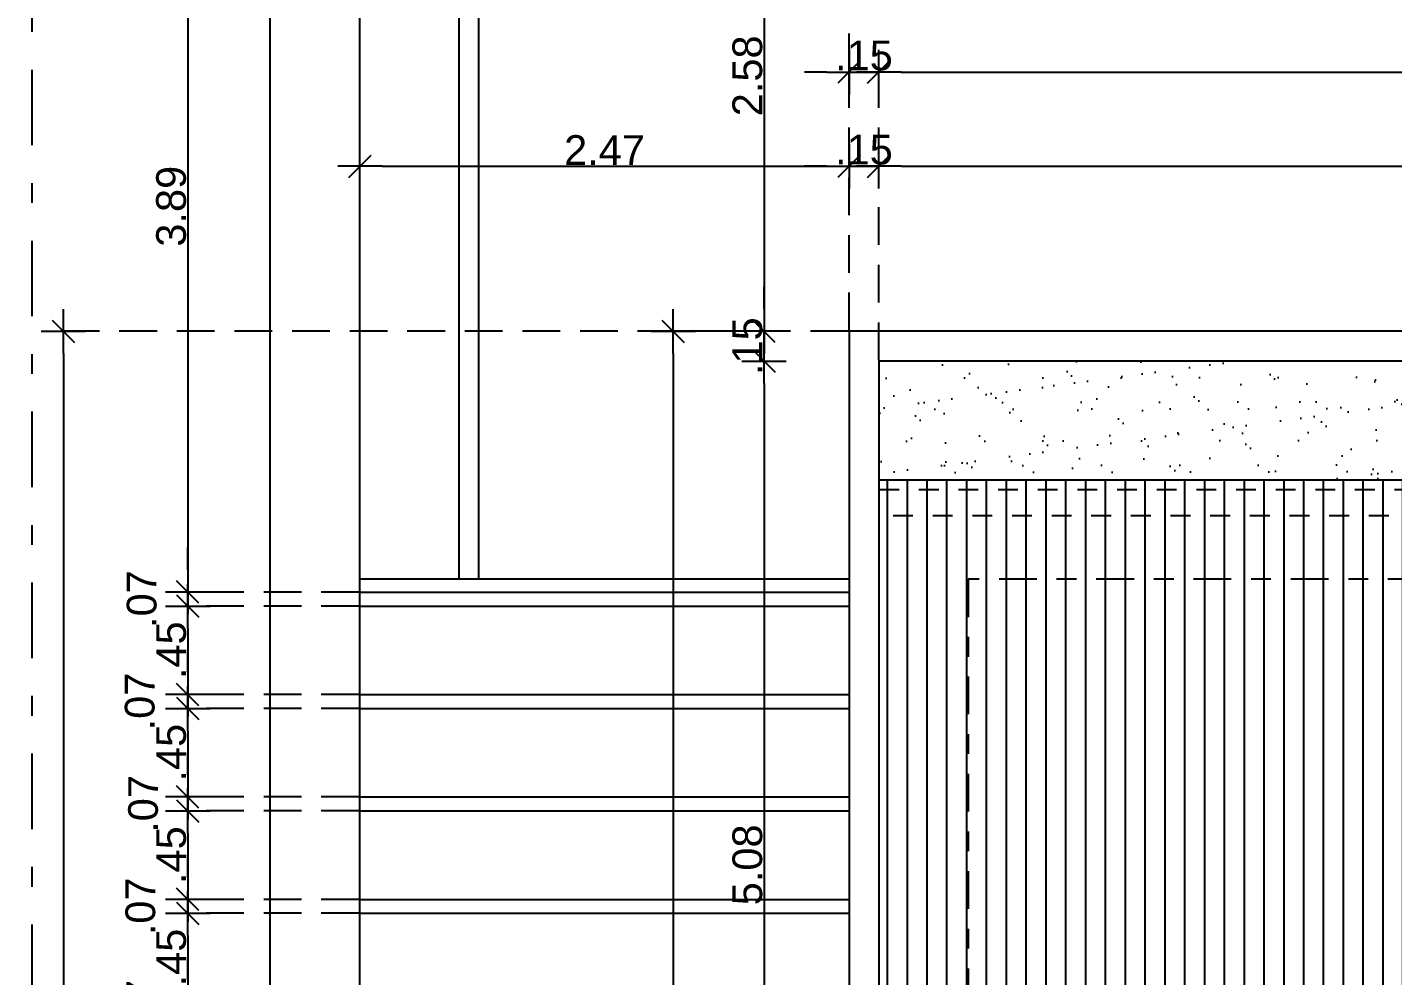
# Model space of a CAD drawing. Header units: millimetres. Extents: x 1974 to 2225, y 1614 to 1800.
# Drawn here: x 2056.56 to 2063.45, y 1639.97 to 1644.76 of the extents above; entities that cross this region are included whole.
import ezdxf

# ---------------------------------------------------------------- set-up
doc = ezdxf.new("R2010")
doc.units = ezdxf.units.MM
doc.header["$LTSCALE"] = 0.03
doc.header["$PDMODE"] = 34
doc.linetypes.add('DASHDOT', pattern=[25.4, 12.7, -6.35, 0, -6.35])
doc.linetypes.add('HIDDEN', pattern=[9.525, 6.35, -3.175])
for name, color, linetype in [('COTA', 250, 'Continuous'), ('PL250', 250, 'Continuous'), ('PL251', 251, 'Continuous'), ('PL5', 5, 'Continuous'), ('PL6', 6, 'Continuous'), ('Projeção', 250, 'HIDDEN')]:
    doc.layers.add(name, color=color, linetype=linetype)
doc.styles.get("Standard").update_dxf_attribs({"font": 'arial.ttf'})
doc.dimstyles.new('TICK01', dxfattribs={"dimscale": 0, "dimtxt": 2, "dimasz": 1.5, "dimexe": 0.18, "dimexo": 0.06, "dimgap": 0.09, "dimtad": 1, "dimzin": 4, "dimdsep": 46, "dimtxsty": 'Standard', "dimblk": 'TICK1', "dimcen": 0.09, "dimclrd": 256, "dimclre": 256, "dimclrt": 4, "dimaunit": 1, "dimadec": 0, "dimazin": 0, "dimtfac": 1, "dimtix": 1, "dimtmove": 2, "dimatfit": 3, "dimldrblk": 'TICK1', "dimfxl": 1, "dimtolj": 1, "dimtzin": 12, "dimarcsym": 0})

# ---------------------------------------------------------------- blocks, each defined once
blk = doc.blocks.new('TICK1')
for p, q in [((0, 1), (0, -1)), ((-1, 0), (1, 0)), ((0.5, 0.5), (-0.5, -0.5))]:
    blk.add_line(p, q)
blk = doc.blocks.new('*D64')
at = {"layer": 'COTA', "linetype": 'HIDDEN', "lineweight": -2, "transparency": 16777216}
for p, q in [((2058.2391, 1641.9779), (2058.2391, 1644.0688)), ((2060.7061, 1643.2279), (2060.7061, 1644.0688))]:
    blk.add_line(p, q, dxfattribs=at)
at = {"layer": 'COTA', "lineweight": -2, "transparency": 16777216}
blk.add_line((2058.3516, 1644.0553), (2060.5936, 1644.0553), dxfattribs=at)
at = {"layer": 'DEFPOINTS', "color": 0, "transparency": 16777216}
for p in [(2060.7061, 1644.0553), (2060.7061, 1643.2234), (2058.2391, 1641.9734)]:
    blk.add_point(p, dxfattribs=at)
at = {"layer": 'COTA', "lineweight": -2, "transparency": 16777216, "xscale": 0.112499999905691, "yscale": 0.112499999905691, "zscale": 0.112499999905691, "rotation": 180}
blk.add_blockref('TICK1', (2058.2391, 1644.0553), dxfattribs=at)
at = {"layer": 'COTA', "lineweight": -2, "transparency": 16777216, "xscale": 0.112499999905691, "yscale": 0.112499999905691, "zscale": 0.112499999905691}
blk.add_blockref('TICK1', (2060.7061, 1644.0553), dxfattribs=at)
at = {"layer": 'COTA', "color": 4, "transparency": 16777216, "insert": (2059.4726, 1644.1373), "char_height": 0.15, "attachment_point": 5}
blk.add_mtext('\\A1;2.47', dxfattribs=at)
blk = doc.blocks.new('*D65')
at = {"layer": 'COTA', "lineweight": -2, "transparency": 16777216}
for p, q in [((2060.5936, 1644.0553), (2060.4811, 1644.0553)), ((2060.7061, 1644.0553), (2060.8561, 1644.0553)), ((2060.9686, 1644.0553), (2061.0811, 1644.0553))]:
    blk.add_line(p, q, dxfattribs=at)
at = {"layer": 'COTA', "linetype": 'HIDDEN', "lineweight": -2, "transparency": 16777216}
for p, q in [((2060.7061, 1643.2279), (2060.7061, 1644.0688)), ((2060.8561, 1643.0779), (2060.8561, 1644.0688))]:
    blk.add_line(p, q, dxfattribs=at)
at = {"layer": 'DEFPOINTS', "color": 0, "transparency": 16777216}
for p in [(2060.8561, 1644.0553), (2060.7061, 1643.2234), (2060.8561, 1643.0734)]:
    blk.add_point(p, dxfattribs=at)
at = {"layer": 'COTA', "lineweight": -2, "transparency": 16777216, "xscale": 0.112499999905691, "yscale": 0.112499999905691, "zscale": 0.112499999905691}
blk.add_blockref('TICK1', (2060.7061, 1644.0553), dxfattribs=at)
at = {"layer": 'COTA', "lineweight": -2, "transparency": 16777216, "xscale": 0.112499999905691, "yscale": 0.112499999905691, "zscale": 0.112499999905691, "rotation": 180}
blk.add_blockref('TICK1', (2060.8561, 1644.0553), dxfattribs=at)
at = {"layer": 'COTA', "color": 4, "transparency": 16777216, "insert": (2060.7811, 1644.1386), "char_height": 0.15, "attachment_point": 5}
blk.add_mtext('\\A1;.15', dxfattribs=at)
blk = doc.blocks.new('*D66')
at = {"layer": 'COTA', "linetype": 'HIDDEN', "lineweight": -2, "transparency": 16777216}
for p, q in [((2060.8561, 1643.0779), (2060.8561, 1644.0688)), ((2067.5581, 1642.4279), (2067.5581, 1644.0688))]:
    blk.add_line(p, q, dxfattribs=at)
at = {"layer": 'COTA', "lineweight": -2, "transparency": 16777216}
blk.add_line((2060.9686, 1644.0553), (2067.4456, 1644.0553), dxfattribs=at)
at = {"layer": 'DEFPOINTS', "color": 0, "transparency": 16777216}
for p in [(2067.5581, 1644.0553), (2060.8561, 1643.0734), (2067.5581, 1642.4234)]:
    blk.add_point(p, dxfattribs=at)
at = {"layer": 'COTA', "lineweight": -2, "transparency": 16777216, "xscale": 0.112499999905691, "yscale": 0.112499999905691, "zscale": 0.112499999905691, "rotation": 180}
blk.add_blockref('TICK1', (2060.8561, 1644.0553), dxfattribs=at)
at = {"layer": 'COTA', "lineweight": -2, "transparency": 16777216, "xscale": 0.112499999905691, "yscale": 0.112499999905691, "zscale": 0.112499999905691}
blk.add_blockref('TICK1', (2067.5581, 1644.0553), dxfattribs=at)
at = {"layer": 'COTA', "color": 4, "transparency": 16777216, "insert": (2064.2071, 1644.1386), "char_height": 0.15, "attachment_point": 5}
blk.add_mtext('\\A1;6.70', dxfattribs=at)
blk = doc.blocks.new('*D69')
at = {"layer": 'COTA', "lineweight": -2, "transparency": 16777216}
for p, q in [((2060.5936, 1644.53), (2060.4811, 1644.53)), ((2060.7061, 1644.53), (2060.8561, 1644.53)), ((2060.9686, 1644.53), (2061.0811, 1644.53))]:
    blk.add_line(p, q, dxfattribs=at)
at = {"layer": 'COTA', "linetype": 'HIDDEN', "lineweight": -2, "transparency": 16777216}
for p, q in [((2060.7061, 1644.0598), (2060.7061, 1644.5435)), ((2060.8561, 1644.0598), (2060.8561, 1644.5435))]:
    blk.add_line(p, q, dxfattribs=at)
at = {"layer": 'DEFPOINTS', "color": 0, "transparency": 16777216}
for p in [(2060.8561, 1644.53), (2060.7061, 1644.0553), (2060.8561, 1644.0553)]:
    blk.add_point(p, dxfattribs=at)
at = {"layer": 'COTA', "lineweight": -2, "transparency": 16777216, "xscale": 0.112499999905691, "yscale": 0.112499999905691, "zscale": 0.112499999905691}
blk.add_blockref('TICK1', (2060.7061, 1644.53), dxfattribs=at)
at = {"layer": 'COTA', "lineweight": -2, "transparency": 16777216, "xscale": 0.112499999905691, "yscale": 0.112499999905691, "zscale": 0.112499999905691, "rotation": 180}
blk.add_blockref('TICK1', (2060.8561, 1644.53), dxfattribs=at)
at = {"layer": 'COTA', "color": 4, "transparency": 16777216, "insert": (2060.7811, 1644.6133), "char_height": 0.15, "attachment_point": 5}
blk.add_mtext('\\A1;.15', dxfattribs=at)
blk = doc.blocks.new('*D70')
at = {"layer": 'COTA', "linetype": 'HIDDEN', "lineweight": -2, "transparency": 16777216}
for p, q in [((2060.8561, 1644.0598), (2060.8561, 1644.5435)), ((2068.2081, 1644.0598), (2068.2081, 1644.5435))]:
    blk.add_line(p, q, dxfattribs=at)
at = {"layer": 'COTA', "lineweight": -2, "transparency": 16777216}
blk.add_line((2060.9686, 1644.53), (2068.0956, 1644.53), dxfattribs=at)
at = {"layer": 'DEFPOINTS', "color": 0, "transparency": 16777216}
for p in [(2068.2081, 1644.53), (2060.8561, 1644.0553), (2068.2081, 1644.0553)]:
    blk.add_point(p, dxfattribs=at)
at = {"layer": 'COTA', "lineweight": -2, "transparency": 16777216, "xscale": 0.112499999905691, "yscale": 0.112499999905691, "zscale": 0.112499999905691, "rotation": 180}
blk.add_blockref('TICK1', (2060.8561, 1644.53), dxfattribs=at)
at = {"layer": 'COTA', "lineweight": -2, "transparency": 16777216, "xscale": 0.112499999905691, "yscale": 0.112499999905691, "zscale": 0.112499999905691}
blk.add_blockref('TICK1', (2068.2081, 1644.53), dxfattribs=at)
at = {"layer": 'COTA', "color": 4, "transparency": 16777216, "insert": (2064.5321, 1644.6134), "char_height": 0.15, "attachment_point": 5}
blk.add_mtext('\\A1;7.35', dxfattribs=at)
blk = doc.blocks.new('*D72')
at = {"layer": 'COTA', "linetype": 'HIDDEN', "lineweight": -2, "transparency": 16777216}
for p, q in [((2060.7061, 1644.5345), (2060.7061, 1644.9733)), ((2068.3581, 1644.5345), (2068.3581, 1644.9733))]:
    blk.add_line(p, q, dxfattribs=at)
at = {"layer": 'COTA', "lineweight": -2, "transparency": 16777216}
blk.add_line((2060.8186, 1644.9598), (2068.2456, 1644.9598), dxfattribs=at)
at = {"layer": 'DEFPOINTS', "color": 0, "transparency": 16777216}
for p in [(2068.3581, 1644.9598), (2060.7061, 1644.53), (2068.3581, 1644.53)]:
    blk.add_point(p, dxfattribs=at)
at = {"layer": 'COTA', "lineweight": -2, "transparency": 16777216, "xscale": 0.112499999905691, "yscale": 0.112499999905691, "zscale": 0.112499999905691, "rotation": 180}
blk.add_blockref('TICK1', (2060.7061, 1644.9598), dxfattribs=at)
at = {"layer": 'COTA', "lineweight": -2, "transparency": 16777216, "xscale": 0.112499999905691, "yscale": 0.112499999905691, "zscale": 0.112499999905691}
blk.add_blockref('TICK1', (2068.3581, 1644.9598), dxfattribs=at)
at = {"layer": 'COTA', "color": 4, "transparency": 16777216, "insert": (2064.5321, 1645.0432), "char_height": 0.15, "attachment_point": 5}
blk.add_mtext('\\A1;7.65', dxfattribs=at)
blk = doc.blocks.new('*D122')
at = {"layer": 'COTA', "linetype": 'HIDDEN', "lineweight": -2, "transparency": 16777216}
for p, q in [((2058.2346, 1645.7994), (2057.357, 1645.7994)), ((2058.2346, 1641.9084), (2057.357, 1641.9084))]:
    blk.add_line(p, q, dxfattribs=at)
at = {"layer": 'COTA', "lineweight": -2, "transparency": 16777216}
blk.add_line((2057.3705, 1645.6869), (2057.3705, 1642.0209), dxfattribs=at)
at = {"layer": 'DEFPOINTS', "color": 0, "transparency": 16777216}
for p in [(2058.2391, 1645.7994), (2057.3705, 1641.9084), (2058.2391, 1641.9084)]:
    blk.add_point(p, dxfattribs=at)
at = {"layer": 'COTA', "lineweight": -2, "transparency": 16777216, "xscale": 0.112499999905691, "yscale": 0.112499999905691, "zscale": 0.112499999905691}
for p, rotation in [((2057.3705, 1645.7994), 90), ((2057.3705, 1641.9084), 270)]:
    blk.add_blockref('TICK1', p, dxfattribs=dict(at, rotation=rotation))
at = {"layer": 'COTA', "color": 4, "transparency": 16777216, "insert": (2057.2871, 1643.8539), "char_height": 0.15, "attachment_point": 5, "rotation": 90}
blk.add_mtext('\\A1;3.89', dxfattribs=at)
blk = doc.blocks.new('*D123')
at = {"layer": 'COTA', "lineweight": -2, "transparency": 16777216}
for p, q in [((2057.3705, 1642.0209), (2057.3705, 1642.1334)), ((2057.3705, 1641.9084), (2057.3705, 1641.8384)), ((2057.3705, 1641.7259), (2057.3705, 1641.6134))]:
    blk.add_line(p, q, dxfattribs=at)
at = {"layer": 'COTA', "linetype": 'HIDDEN', "lineweight": -2, "transparency": 16777216}
for p, q in [((2058.2346, 1641.9084), (2057.357, 1641.9084)), ((2058.2346, 1641.8384), (2057.357, 1641.8384))]:
    blk.add_line(p, q, dxfattribs=at)
at = {"layer": 'DEFPOINTS', "color": 0, "transparency": 16777216}
for p in [(2058.2391, 1641.9084), (2057.3705, 1641.8384), (2058.2391, 1641.8384)]:
    blk.add_point(p, dxfattribs=at)
at = {"layer": 'COTA', "lineweight": -2, "transparency": 16777216, "xscale": 0.112499999905691, "yscale": 0.112499999905691, "zscale": 0.112499999905691}
for p, rotation in [((2057.3705, 1641.9084), 270), ((2057.3705, 1641.8384), 90)]:
    blk.add_blockref('TICK1', p, dxfattribs=dict(at, rotation=rotation))
at = {"layer": 'COTA', "color": 4, "transparency": 16777216, "insert": (2057.1387, 1641.8734), "char_height": 0.15, "attachment_point": 5, "rotation": 90}
blk.add_mtext('\\A1;.07', dxfattribs=at)
blk = doc.blocks.new('*D124')
at = {"layer": 'COTA', "linetype": 'HIDDEN', "lineweight": -2, "transparency": 16777216}
for p, q in [((2058.2346, 1641.8384), (2057.357, 1641.8384)), ((2058.2346, 1641.392), (2057.357, 1641.392))]:
    blk.add_line(p, q, dxfattribs=at)
at = {"layer": 'COTA', "lineweight": -2, "transparency": 16777216}
blk.add_line((2057.3705, 1641.7259), (2057.3705, 1641.5045), dxfattribs=at)
at = {"layer": 'DEFPOINTS', "color": 0, "transparency": 16777216}
for p in [(2058.2391, 1641.8384), (2057.3705, 1641.392), (2058.2391, 1641.392)]:
    blk.add_point(p, dxfattribs=at)
at = {"layer": 'COTA', "lineweight": -2, "transparency": 16777216, "xscale": 0.112499999905691, "yscale": 0.112499999905691, "zscale": 0.112499999905691}
for p, rotation in [((2057.3705, 1641.8384), 90), ((2057.3705, 1641.392), 270)]:
    blk.add_blockref('TICK1', p, dxfattribs=dict(at, rotation=rotation))
at = {"layer": 'COTA', "color": 4, "transparency": 16777216, "insert": (2057.2875, 1641.6152), "char_height": 0.15, "attachment_point": 5, "rotation": 90}
blk.add_mtext('\\A1;.45', dxfattribs=at)
blk = doc.blocks.new('*D125')
at = {"layer": 'COTA', "lineweight": -2, "transparency": 16777216}
for p, q in [((2057.3705, 1641.5045), (2057.3705, 1641.617)), ((2057.3705, 1641.392), (2057.3705, 1641.322)), ((2057.3705, 1641.2095), (2057.3705, 1641.097))]:
    blk.add_line(p, q, dxfattribs=at)
at = {"layer": 'COTA', "linetype": 'HIDDEN', "lineweight": -2, "transparency": 16777216}
for p, q in [((2058.2346, 1641.392), (2057.357, 1641.392)), ((2058.2346, 1641.322), (2057.357, 1641.322))]:
    blk.add_line(p, q, dxfattribs=at)
at = {"layer": 'DEFPOINTS', "color": 0, "transparency": 16777216}
for p in [(2058.2391, 1641.392), (2057.3705, 1641.322), (2058.2391, 1641.322)]:
    blk.add_point(p, dxfattribs=at)
at = {"layer": 'COTA', "lineweight": -2, "transparency": 16777216, "xscale": 0.112499999905691, "yscale": 0.112499999905691, "zscale": 0.112499999905691}
for p, rotation in [((2057.3705, 1641.392), 270), ((2057.3705, 1641.322), 90)]:
    blk.add_blockref('TICK1', p, dxfattribs=dict(at, rotation=rotation))
at = {"layer": 'COTA', "color": 4, "transparency": 16777216, "insert": (2057.1289, 1641.357), "char_height": 0.15, "attachment_point": 5, "rotation": 90}
blk.add_mtext('\\A1;.07', dxfattribs=at)
blk = doc.blocks.new('*D126')
at = {"layer": 'COTA', "linetype": 'HIDDEN', "lineweight": -2, "transparency": 16777216}
for p, q in [((2058.2346, 1641.322), (2057.357, 1641.322)), ((2058.2346, 1640.8756), (2057.357, 1640.8756))]:
    blk.add_line(p, q, dxfattribs=at)
at = {"layer": 'COTA', "lineweight": -2, "transparency": 16777216}
blk.add_line((2057.3705, 1641.2095), (2057.3705, 1640.9881), dxfattribs=at)
at = {"layer": 'DEFPOINTS', "color": 0, "transparency": 16777216}
for p in [(2058.2391, 1641.322), (2057.3705, 1640.8756), (2058.2391, 1640.8756)]:
    blk.add_point(p, dxfattribs=at)
at = {"layer": 'COTA', "lineweight": -2, "transparency": 16777216, "xscale": 0.112499999905691, "yscale": 0.112499999905691, "zscale": 0.112499999905691}
for p, rotation in [((2057.3705, 1641.322), 90), ((2057.3705, 1640.8756), 270)]:
    blk.add_blockref('TICK1', p, dxfattribs=dict(at, rotation=rotation))
at = {"layer": 'COTA', "color": 4, "transparency": 16777216, "insert": (2057.2875, 1641.0988), "char_height": 0.15, "attachment_point": 5, "rotation": 90}
blk.add_mtext('\\A1;.45', dxfattribs=at)
blk = doc.blocks.new('*D127')
at = {"layer": 'COTA', "lineweight": -2, "transparency": 16777216}
for p, q in [((2057.3705, 1640.9881), (2057.3705, 1641.1006)), ((2057.3705, 1640.8756), (2057.3705, 1640.8056)), ((2057.3705, 1640.6931), (2057.3705, 1640.5806))]:
    blk.add_line(p, q, dxfattribs=at)
at = {"layer": 'COTA', "linetype": 'HIDDEN', "lineweight": -2, "transparency": 16777216}
for p, q in [((2058.2346, 1640.8756), (2057.357, 1640.8756)), ((2058.2346, 1640.8056), (2057.357, 1640.8056))]:
    blk.add_line(p, q, dxfattribs=at)
at = {"layer": 'DEFPOINTS', "color": 0, "transparency": 16777216}
for p in [(2058.2391, 1640.8756), (2057.3705, 1640.8056), (2058.2391, 1640.8056)]:
    blk.add_point(p, dxfattribs=at)
at = {"layer": 'COTA', "lineweight": -2, "transparency": 16777216, "xscale": 0.112499999905691, "yscale": 0.112499999905691, "zscale": 0.112499999905691}
for p, rotation in [((2057.3705, 1640.8756), 270), ((2057.3705, 1640.8056), 90)]:
    blk.add_blockref('TICK1', p, dxfattribs=dict(at, rotation=rotation))
at = {"layer": 'COTA', "color": 4, "transparency": 16777216, "insert": (2057.1459, 1640.8406), "char_height": 0.15, "attachment_point": 5, "rotation": 90}
blk.add_mtext('\\A1;.07', dxfattribs=at)
blk = doc.blocks.new('*D128')
at = {"layer": 'COTA', "linetype": 'HIDDEN', "lineweight": -2, "transparency": 16777216}
for p, q in [((2058.2346, 1640.8056), (2057.357, 1640.8056)), ((2058.2346, 1640.3592), (2057.357, 1640.3592))]:
    blk.add_line(p, q, dxfattribs=at)
at = {"layer": 'COTA', "lineweight": -2, "transparency": 16777216}
blk.add_line((2057.3705, 1640.6931), (2057.3705, 1640.4717), dxfattribs=at)
at = {"layer": 'DEFPOINTS', "color": 0, "transparency": 16777216}
for p in [(2058.2391, 1640.8056), (2057.3705, 1640.3592), (2058.2391, 1640.3592)]:
    blk.add_point(p, dxfattribs=at)
at = {"layer": 'COTA', "lineweight": -2, "transparency": 16777216, "xscale": 0.112499999905691, "yscale": 0.112499999905691, "zscale": 0.112499999905691}
for p, rotation in [((2057.3705, 1640.8056), 90), ((2057.3705, 1640.3592), 270)]:
    blk.add_blockref('TICK1', p, dxfattribs=dict(at, rotation=rotation))
at = {"layer": 'COTA', "color": 4, "transparency": 16777216, "insert": (2057.2875, 1640.5824), "char_height": 0.15, "attachment_point": 5, "rotation": 90}
blk.add_mtext('\\A1;.45', dxfattribs=at)
blk = doc.blocks.new('*D129')
at = {"layer": 'COTA', "lineweight": -2, "transparency": 16777216}
for p, q in [((2057.3705, 1640.4717), (2057.3705, 1640.5842)), ((2057.3705, 1640.3592), (2057.3705, 1640.2892)), ((2057.3705, 1640.1767), (2057.3705, 1640.0642))]:
    blk.add_line(p, q, dxfattribs=at)
at = {"layer": 'COTA', "linetype": 'HIDDEN', "lineweight": -2, "transparency": 16777216}
for p, q in [((2058.2346, 1640.3592), (2057.357, 1640.3592)), ((2058.2346, 1640.2892), (2057.357, 1640.2892))]:
    blk.add_line(p, q, dxfattribs=at)
at = {"layer": 'DEFPOINTS', "color": 0, "transparency": 16777216}
for p in [(2058.2391, 1640.3592), (2057.3705, 1640.2892), (2058.2391, 1640.2892)]:
    blk.add_point(p, dxfattribs=at)
at = {"layer": 'COTA', "lineweight": -2, "transparency": 16777216, "xscale": 0.112499999905691, "yscale": 0.112499999905691, "zscale": 0.112499999905691}
for p, rotation in [((2057.3705, 1640.3592), 270), ((2057.3705, 1640.2892), 90)]:
    blk.add_blockref('TICK1', p, dxfattribs=dict(at, rotation=rotation))
at = {"layer": 'COTA', "color": 4, "transparency": 16777216, "insert": (2057.1321, 1640.3242), "char_height": 0.15, "attachment_point": 5, "rotation": 90}
blk.add_mtext('\\A1;.07', dxfattribs=at)
blk = doc.blocks.new('*D130')
at = {"layer": 'COTA', "linetype": 'HIDDEN', "lineweight": -2, "transparency": 16777216}
for p, q in [((2058.2346, 1640.2892), (2057.357, 1640.2892)), ((2058.2346, 1639.8428), (2057.357, 1639.8428))]:
    blk.add_line(p, q, dxfattribs=at)
at = {"layer": 'COTA', "lineweight": -2, "transparency": 16777216}
blk.add_line((2057.3705, 1640.1767), (2057.3705, 1639.9553), dxfattribs=at)
at = {"layer": 'DEFPOINTS', "color": 0, "transparency": 16777216}
for p in [(2058.2391, 1640.2892), (2057.3705, 1639.8428), (2058.2391, 1639.8428)]:
    blk.add_point(p, dxfattribs=at)
at = {"layer": 'COTA', "lineweight": -2, "transparency": 16777216, "xscale": 0.112499999905691, "yscale": 0.112499999905691, "zscale": 0.112499999905691}
for p, rotation in [((2057.3705, 1640.2892), 90), ((2057.3705, 1639.8428), 270)]:
    blk.add_blockref('TICK1', p, dxfattribs=dict(at, rotation=rotation))
at = {"layer": 'COTA', "color": 4, "transparency": 16777216, "insert": (2057.2875, 1640.066), "char_height": 0.15, "attachment_point": 5, "rotation": 90}
blk.add_mtext('\\A1;.45', dxfattribs=at)
blk = doc.blocks.new('*D131')
at = {"layer": 'COTA', "lineweight": -2, "transparency": 16777216}
for p, q in [((2057.3705, 1639.9553), (2057.3705, 1640.0678)), ((2057.3705, 1639.8428), (2057.3705, 1639.7728)), ((2057.3705, 1639.6603), (2057.3705, 1639.5478))]:
    blk.add_line(p, q, dxfattribs=at)
at = {"layer": 'COTA', "linetype": 'HIDDEN', "lineweight": -2, "transparency": 16777216}
for p, q in [((2058.2346, 1639.8428), (2057.357, 1639.8428)), ((2058.2346, 1639.7728), (2057.357, 1639.7728))]:
    blk.add_line(p, q, dxfattribs=at)
at = {"layer": 'DEFPOINTS', "color": 0, "transparency": 16777216}
for p in [(2058.2391, 1639.8428), (2057.3705, 1639.7728), (2058.2391, 1639.7728)]:
    blk.add_point(p, dxfattribs=at)
at = {"layer": 'COTA', "lineweight": -2, "transparency": 16777216, "xscale": 0.112499999905691, "yscale": 0.112499999905691, "zscale": 0.112499999905691}
for p, rotation in [((2057.3705, 1639.8428), 270), ((2057.3705, 1639.7728), 90)]:
    blk.add_blockref('TICK1', p, dxfattribs=dict(at, rotation=rotation))
at = {"layer": 'COTA', "color": 4, "transparency": 16777216, "insert": (2057.1359, 1639.8078), "char_height": 0.15, "attachment_point": 5, "rotation": 90}
blk.add_mtext('\\A1;.07', dxfattribs=at)
blk = doc.blocks.new('*D156')
at = {"layer": 'COTA', "linetype": 'HIDDEN', "lineweight": -2, "transparency": 16777216}
for p, q in [((2060.7016, 1643.2234), (2056.7293, 1643.2234)), ((2057.366, 1634.7274), (2056.7293, 1634.7274))]:
    blk.add_line(p, q, dxfattribs=at)
at = {"layer": 'COTA', "lineweight": -2, "transparency": 16777216}
blk.add_line((2056.7428, 1643.1109), (2056.7428, 1634.8399), dxfattribs=at)
at = {"layer": 'DEFPOINTS', "color": 0, "transparency": 16777216}
for p in [(2060.7061, 1643.2234), (2056.7428, 1634.7274), (2057.3705, 1634.7274)]:
    blk.add_point(p, dxfattribs=at)
at = {"layer": 'COTA', "lineweight": -2, "transparency": 16777216, "xscale": 0.112499999905691, "yscale": 0.112499999905691, "zscale": 0.112499999905691}
for p, rotation in [((2056.7428, 1643.2234), 90), ((2056.7428, 1634.7274), 270)]:
    blk.add_blockref('TICK1', p, dxfattribs=dict(at, rotation=rotation))
at = {"layer": 'COTA', "color": 4, "transparency": 16777216, "insert": (2056.6595, 1638.9754), "char_height": 0.15, "attachment_point": 5, "rotation": 90}
blk.add_mtext('\\A1;8.50', dxfattribs=at)
blk = doc.blocks.new('*D160')
at = {"layer": 'COTA', "linetype": 'HIDDEN', "lineweight": -2, "transparency": 16777216}
for p, q in [((2060.2727, 1645.7994), (2060.2637, 1645.7994)), ((2060.2727, 1643.2234), (2060.2637, 1643.2234))]:
    blk.add_line(p, q, dxfattribs=at)
at = {"layer": 'COTA', "lineweight": -2, "transparency": 16777216}
blk.add_line((2060.2772, 1645.6869), (2060.2772, 1643.3359), dxfattribs=at)
at = {"layer": 'DEFPOINTS', "color": 0, "transparency": 16777216}
for p in [(2060.2772, 1645.7994), (2060.2772, 1643.2234), (2060.2772, 1643.2234)]:
    blk.add_point(p, dxfattribs=at)
at = {"layer": 'COTA', "lineweight": -2, "transparency": 16777216, "xscale": 0.112499999905691, "yscale": 0.112499999905691, "zscale": 0.112499999905691}
for p, rotation in [((2060.2772, 1645.7994), 90), ((2060.2772, 1643.2234), 270)]:
    blk.add_blockref('TICK1', p, dxfattribs=dict(at, rotation=rotation))
at = {"layer": 'COTA', "color": 4, "transparency": 16777216, "insert": (2060.1939, 1644.5114), "char_height": 0.15, "attachment_point": 5, "rotation": 90}
blk.add_mtext('\\A1;2.58', dxfattribs=at)
blk = doc.blocks.new('*D161')
at = {"layer": 'COTA', "linetype": 'HIDDEN', "lineweight": -2, "transparency": 16777216}
for p, q in [((2060.2727, 1643.0734), (2060.2637, 1643.0734)), ((2060.8516, 1637.9934), (2060.2637, 1637.9934))]:
    blk.add_line(p, q, dxfattribs=at)
at = {"layer": 'COTA', "lineweight": -2, "transparency": 16777216}
blk.add_line((2060.2772, 1642.9609), (2060.2772, 1638.1059), dxfattribs=at)
at = {"layer": 'DEFPOINTS', "color": 0, "transparency": 16777216}
for p in [(2060.2772, 1643.0734), (2060.2772, 1637.9934), (2060.8561, 1637.9934)]:
    blk.add_point(p, dxfattribs=at)
at = {"layer": 'COTA', "lineweight": -2, "transparency": 16777216, "xscale": 0.112499999905691, "yscale": 0.112499999905691, "zscale": 0.112499999905691}
for p, rotation in [((2060.2772, 1643.0734), 90), ((2060.2772, 1637.9934), 270)]:
    blk.add_blockref('TICK1', p, dxfattribs=dict(at, rotation=rotation))
at = {"layer": 'COTA', "color": 4, "transparency": 16777216, "insert": (2060.1939, 1640.5334), "char_height": 0.15, "attachment_point": 5, "rotation": 90}
blk.add_mtext('\\A1;5.08', dxfattribs=at)
blk = doc.blocks.new('*D167')
at = {"layer": 'COTA', "linetype": 'HIDDEN', "lineweight": -2, "transparency": 16777216}
for p, q in [((2060.2727, 1643.2234), (2059.8052, 1643.2234)), ((2060.2727, 1633.9974), (2059.8052, 1633.9974))]:
    blk.add_line(p, q, dxfattribs=at)
at = {"layer": 'COTA', "lineweight": -2, "transparency": 16777216}
blk.add_line((2059.8187, 1643.1109), (2059.8187, 1634.1099), dxfattribs=at)
at = {"layer": 'DEFPOINTS', "color": 0, "transparency": 16777216}
for p in [(2060.2772, 1643.2234), (2059.8187, 1633.9974), (2060.2772, 1633.9974)]:
    blk.add_point(p, dxfattribs=at)
at = {"layer": 'COTA', "lineweight": -2, "transparency": 16777216, "xscale": 0.112499999905691, "yscale": 0.112499999905691, "zscale": 0.112499999905691}
for p, rotation in [((2059.8187, 1643.2234), 90), ((2059.8187, 1633.9974), 270)]:
    blk.add_blockref('TICK1', p, dxfattribs=dict(at, rotation=rotation))
at = {"layer": 'COTA', "color": 4, "transparency": 16777216, "insert": (2059.7353, 1638.6104), "char_height": 0.15, "attachment_point": 5, "rotation": 90}
blk.add_mtext('\\A1;9.23', dxfattribs=at)
blk = doc.blocks.new('*D178')
at = {"layer": 'COTA', "lineweight": -2, "transparency": 16777216}
for p, q in [((2060.2772, 1643.3359), (2060.2772, 1643.4484)), ((2060.2772, 1643.0734), (2060.2772, 1643.2234)), ((2060.2772, 1642.9609), (2060.2772, 1642.8484))]:
    blk.add_line(p, q, dxfattribs=at)
at = {"layer": 'COTA', "linetype": 'HIDDEN', "lineweight": -2, "transparency": 16777216}
for p, q in [((2060.2727, 1643.2234), (2060.2637, 1643.2234)), ((2060.2727, 1643.0734), (2060.2637, 1643.0734))]:
    blk.add_line(p, q, dxfattribs=at)
at = {"layer": 'DEFPOINTS', "color": 0, "transparency": 16777216}
for p in [(2060.2772, 1643.2234), (2060.2772, 1643.2234), (2060.2772, 1643.0734)]:
    blk.add_point(p, dxfattribs=at)
at = {"layer": 'COTA', "lineweight": -2, "transparency": 16777216, "xscale": 0.112499999905691, "yscale": 0.112499999905691, "zscale": 0.112499999905691}
for p, rotation in [((2060.2772, 1643.2234), 270), ((2060.2772, 1643.0734), 90)]:
    blk.add_blockref('TICK1', p, dxfattribs=dict(at, rotation=rotation))
at = {"layer": 'COTA', "color": 4, "transparency": 16777216, "insert": (2060.1939, 1643.1484), "char_height": 0.15, "attachment_point": 5, "rotation": 90}
blk.add_mtext('\\A1;.15', dxfattribs=at)

msp = doc.modelspace()

# ---------------------------------------------------------------- hatches: boundary and pattern name
at = {"layer": 'PL250'}
h = msp.add_hatch(dxfattribs=at)
h.set_pattern_fill('_USER', color=256, scale=0.1, angle=90, pattern_type=0)
h.set_pattern_definition([(90, (0, 0), (-0.1, 6e-18), [])])
h.paths.add_polyline_path([(2066.5581, 1641.9734), (2061.3061, 1641.9734), (2061.3061, 1638.0934), (2066.5581, 1638.0934)], flags=17)
h.paths.add_polyline_path([(2064.8686, 1640.8018), (2063.5956, 1640.8018), (2064.2321, 1641.2261)], flags=16)
h.paths.add_polyline_path([(2067.4281, 1642.2934), (2060.8561, 1642.2934), (2060.8561, 1638.0934), (2061.3061, 1638.0934), (2061.3061, 1641.9734), (2066.5581, 1641.9734), (2067.4281, 1641.9734)])
h.paths.add_polyline_path([(2067.5581, 1642.4234), (2060.8561, 1642.4234), (2060.8561, 1642.2934), (2067.4281, 1642.2934), (2067.4281, 1641.9734), (2067.5581, 1641.9734)], flags=17)
h.paths.add_polyline_path([(2067.6081, 1642.4734), (2060.8561, 1642.4734), (2060.8561, 1642.4234), (2067.5581, 1642.4234), (2067.5581, 1641.9734), (2067.6081, 1641.9734)])
at = {"layer": 'PL251'}
h = msp.add_hatch(dxfattribs=at)
h.set_pattern_fill('AR-SAND', color=256, scale=0.005, angle=180, style=0)
h.paths.add_polyline_path([(2067.7581, 1643.0734), (2060.8561, 1643.0734), (2060.8561, 1642.4734), (2067.6081, 1642.4734), (2067.6081, 1641.9734), (2067.7581, 1641.9734)])
h.paths.add_polyline_path([(2068.2081, 1643.0734), (2067.7581, 1643.0734), (2067.7581, 1641.9734), (2068.2081, 1641.9734)])

# ---------------------------------------------------------------- linework, layer by layer
at = {"color": 5, "linetype": 'DASHDOT'}
msp.add_line((2056.5861, 1619.1634), (2056.5861, 1645.7994), dxfattribs=at)
at = {"layer": 'PL251'}
for p, q in [((2058.7391, 1641.9734), (2058.7391, 1645.7994)), ((2058.8391, 1641.9734), (2058.8391, 1645.7994)), ((2058.7391, 1641.9734), (2058.2391, 1641.9734)), ((2060.7061, 1641.9734), (2058.7391, 1641.9734))]:
    msp.add_line(p, q, dxfattribs=at)
at = {"layer": 'PL5'}
for points in [[(2068.3581, 1641.9734), (2068.3581, 1643.2234), (2060.7061, 1643.2234), (2060.7061, 1633.9974), (2061.3061, 1633.9974), (2061.3061, 1625.8094)], [(2068.2081, 1641.9734), (2068.2081, 1643.0734), (2060.8561, 1643.0734), (2060.8561, 1637.9934)]]:
    msp.add_lwpolyline(points, dxfattribs=at)
at = {"layer": 'PL6'}
for p, q in [((2057.7861, 1625.6814), (2057.7861, 1645.7994)), ((2058.2391, 1634.7274), (2058.2391, 1645.7994)), ((2058.2391, 1641.9084), (2060.7061, 1641.9084)), ((2058.2391, 1641.8384), (2060.7061, 1641.8384)), ((2058.2391, 1641.392), (2060.7061, 1641.392)), ((2058.2391, 1641.322), (2060.7061, 1641.322)), ((2058.2391, 1640.8756), (2060.7061, 1640.8756)), ((2058.2391, 1640.8056), (2060.7061, 1640.8056)), ((2058.2391, 1640.3592), (2060.7061, 1640.3592)), ((2058.2391, 1640.2892), (2060.7061, 1640.2892))]:
    msp.add_line(p, q, dxfattribs=at)
msp.add_lwpolyline([(2067.6081, 1641.9734), (2067.6081, 1642.4734), (2060.8561, 1642.4734)], dxfattribs=at)
at = {"layer": 'Projeção', "linetype": 'HIDDEN', "ltscale": 0.5}
for points in [[(2067.5581, 1641.9734), (2067.5581, 1642.4234), (2060.8561, 1642.4234)], [(2067.4281, 1641.9734), (2067.4281, 1642.2934), (2060.8561, 1642.2934)]]:
    msp.add_lwpolyline(points, dxfattribs=at)
at = {"layer": 'Projeção', "linetype": 'DASHDOT', "ltscale": 0.5}
msp.add_lwpolyline([(2066.5581, 1641.9734), (2061.3061, 1641.9734), (2061.3061, 1634.1474)], dxfattribs=at)

# ---------------------------------------------------------------- dimensions: what is measured, and where the dimension line sits
at = {"layer": 'COTA'}
for base, p1, p2, picture, middle in [((2057.3705, 1641.9084), (2058.2391, 1645.7994), (2058.2391, 1641.9084), '*D122', (2057.2871, 1643.8539)), ((2060.2772, 1643.2234), (2060.2772, 1645.7994), (2060.2772, 1643.2234), '*D160', (2060.1939, 1644.5114)), ((2060.2772, 1643.2234), (2060.2772, 1643.0734), (2060.2772, 1643.2234), '*D178', (2060.1939, 1643.1484)), ((2056.7428, 1634.7274), (2060.7061, 1643.2234), (2057.3705, 1634.7274), '*D156', (2056.6595, 1638.9754)), ((2059.8187, 1633.9974), (2060.2772, 1643.2234), (2060.2772, 1633.9974), '*D167', (2059.7353, 1638.6104)), ((2060.2772, 1637.9934), (2060.2772, 1643.0734), (2060.8561, 1637.9934), '*D161', (2060.1939, 1640.5334)), ((2057.3705, 1641.392), (2058.2391, 1641.8384), (2058.2391, 1641.392), '*D124', (2057.2875, 1641.6152)), ((2057.3705, 1640.8756), (2058.2391, 1641.322), (2058.2391, 1640.8756), '*D126', (2057.2875, 1641.0988)), ((2057.3705, 1640.3592), (2058.2391, 1640.8056), (2058.2391, 1640.3592), '*D128', (2057.2875, 1640.5824)), ((2057.3705, 1639.8428), (2058.2391, 1640.2892), (2058.2391, 1639.8428), '*D130', (2057.2875, 1640.066))]:
    dim = msp.add_linear_dim(base=base, p1=p1, p2=p2, angle=90, dimstyle='TICK01', override={"dimscale": 0.075}, dxfattribs=at)
    dim.commit()
    dim.dimension.update_dxf_attribs({"geometry": picture, "text_midpoint": middle})
for base, p1, p2, picture, middle in [((2068.3581, 1644.9598), (2060.7061, 1644.53), (2068.3581, 1644.53), '*D72', (2064.5321, 1645.0432)), ((2060.8561, 1644.53), (2060.7061, 1644.0553), (2060.8561, 1644.0553), '*D69', (2060.7811, 1644.6133)), ((2068.2081, 1644.53), (2060.8561, 1644.0553), (2068.2081, 1644.0553), '*D70', (2064.5321, 1644.6134)), ((2060.7061, 1644.0553), (2058.2391, 1641.9734), (2060.7061, 1643.2234), '*D64', (2059.4726, 1644.1373)), ((2060.8561, 1644.0553), (2060.7061, 1643.2234), (2060.8561, 1643.0734), '*D65', (2060.7811, 1644.1386)), ((2067.5581, 1644.0553), (2060.8561, 1643.0734), (2067.5581, 1642.4234), '*D66', (2064.2071, 1644.1386))]:
    dim = msp.add_linear_dim(base=base, p1=p1, p2=p2, dimstyle='TICK01', override={"dimscale": 0.075}, dxfattribs=at)
    dim.commit()
    dim.dimension.update_dxf_attribs({"geometry": picture, "text_midpoint": middle})
for base, p1, p2, picture, middle in [((2057.3705, 1641.8384), (2058.2391, 1641.9084), (2058.2391, 1641.8384), '*D123', (2057.1387, 1641.8734)), ((2057.3705, 1641.322), (2058.2391, 1641.392), (2058.2391, 1641.322), '*D125', (2057.1289, 1641.357)), ((2057.3705, 1640.8056), (2058.2391, 1640.8756), (2058.2391, 1640.8056), '*D127', (2057.1459, 1640.8406)), ((2057.3705, 1640.2892), (2058.2391, 1640.3592), (2058.2391, 1640.2892), '*D129', (2057.1321, 1640.3242)), ((2057.3705, 1639.7728), (2058.2391, 1639.8428), (2058.2391, 1639.7728), '*D131', (2057.1359, 1639.8078))]:
    dim = msp.add_linear_dim(base=base, p1=p1, p2=p2, angle=90, dimstyle='TICK01', override={"dimscale": 0.075}, dxfattribs=at)
    dim.commit()
    dim.dimension.update_dxf_attribs({"geometry": picture, "text_midpoint": middle, "dimtype": 160})

doc.saveas('drawing.dxf')
